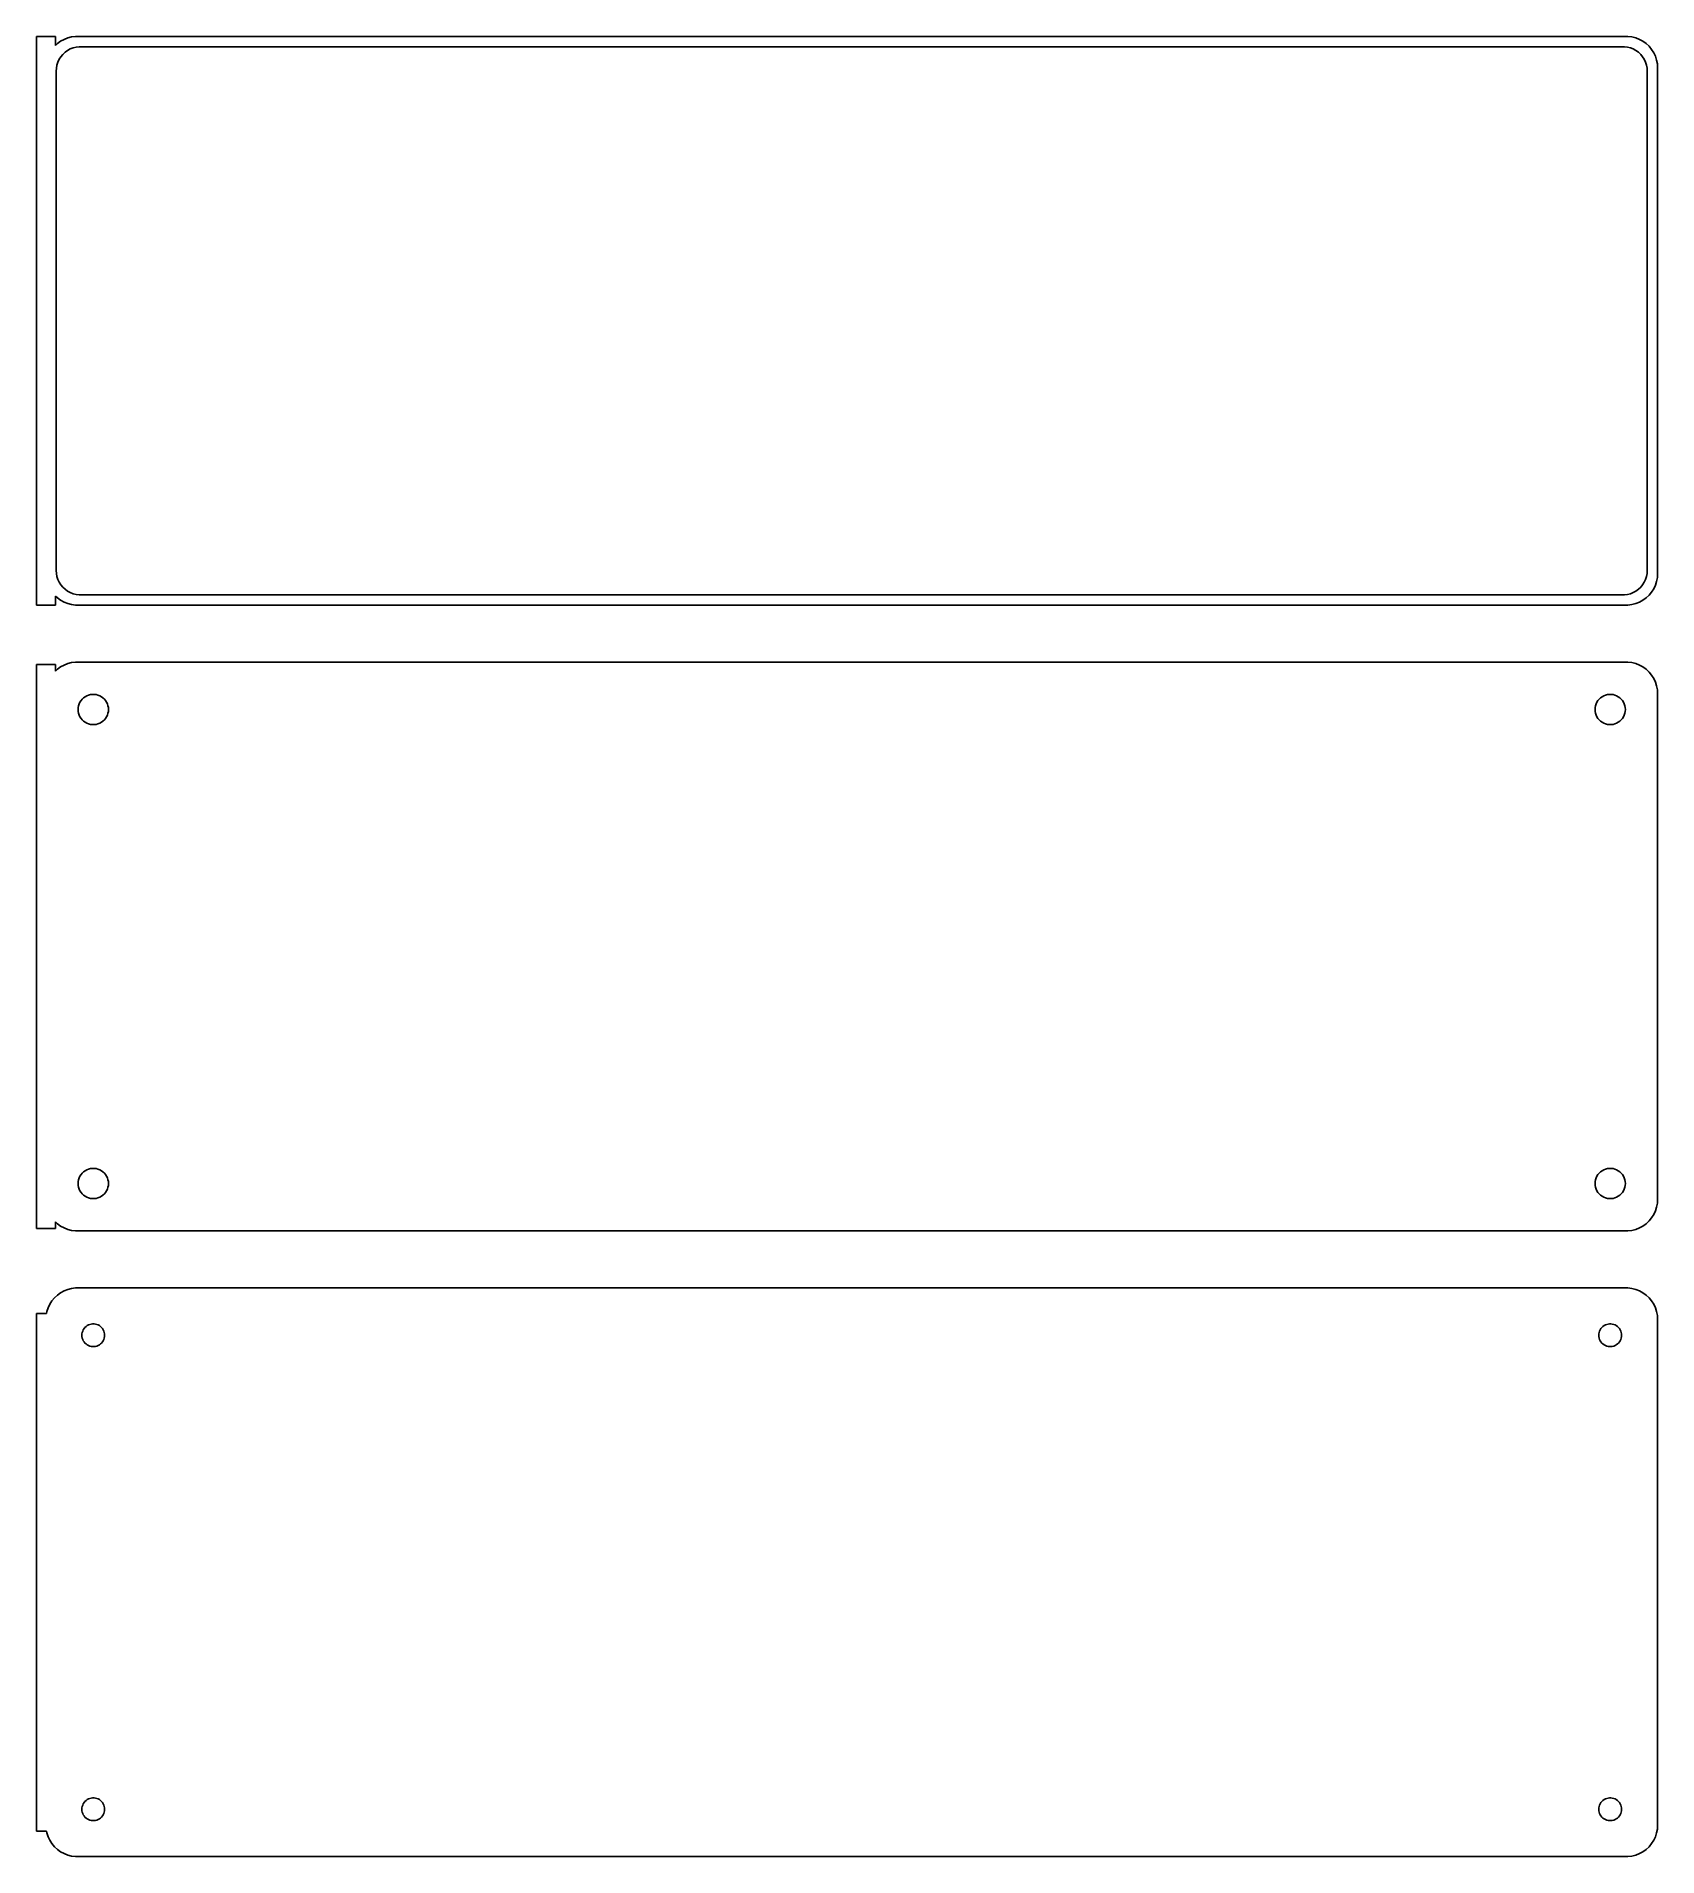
# Model space of a CAD drawing. Header units: metres. Extents: x -129 to 128, y 153 to 441.
import ezdxf

# ---------------------------------------------------------------- set-up
doc = ezdxf.new("R2010")
doc.units = ezdxf.units.M

msp = doc.modelspace()

# ---------------------------------------------------------------- linework, layer by layer
for p, q in [((-126, 440.99), (-129, 440.99)), ((-129, 440.99), (-129, 351.01)), ((-126, 439.559), (-126, 440.99)), ((-124.045, 440.755), (-124.629, 440.524)), ((-123.437, 440.911), (-124.045, 440.755)), ((-122.814, 440.99), (-123.437, 440.911)), ((122.814, 440.99), (-122.814, 440.99)), ((123.437, 440.911), (122.814, 440.99)), ((124.045, 440.755), (123.437, 440.911)), ((124.629, 440.524), (124.045, 440.755)), ((-125.687, 439.853), (-126, 439.559)), ((-125.179, 440.222), (-125.687, 439.853)), ((-125.394, 437.366), (-125.133, 437.776)), ((-124.629, 440.524), (-125.179, 440.222)), ((-125.133, 437.776), (-124.823, 438.151)), ((-124.823, 438.151), (-124.469, 438.484)), ((-124.469, 438.484), (-124.075, 438.77)), ((-124.075, 438.77), (-123.649, 439.004)), ((-123.649, 439.004), (-123.197, 439.183)), ((-123.197, 439.183), (-122.726, 439.304)), ((-122.726, 439.304), (-122.243, 439.365)), ((-122.243, 439.365), (122.243, 439.365)), ((122.243, 439.365), (122.726, 439.304)), ((122.726, 439.304), (123.197, 439.183)), ((123.197, 439.183), (123.649, 439.004)), ((123.649, 439.004), (124.075, 438.77)), ((124.075, 438.77), (124.469, 438.484)), ((124.469, 438.484), (124.823, 438.151)), ((125.179, 440.222), (124.629, 440.524)), ((124.823, 438.151), (125.133, 437.776)), ((125.133, 437.776), (125.394, 437.366)), ((125.687, 439.853), (125.179, 440.222)), ((126.145, 439.423), (125.687, 439.853)), ((126.545, 438.939), (126.145, 439.423)), ((126.882, 438.409), (126.545, 438.939)), ((127.149, 437.841), (126.882, 438.409)), ((127.343, 437.243), (127.149, 437.841)), ((-125.873, 435.5), (-125.842, 435.985)), ((-125.873, 356.5), (-125.873, 435.5)), ((-125.842, 435.985), (-125.751, 436.463)), ((-125.751, 436.463), (-125.601, 436.926)), ((-125.601, 436.926), (-125.394, 437.366)), ((125.394, 437.366), (125.601, 436.926)), ((125.601, 436.926), (125.751, 436.463)), ((125.751, 436.463), (125.842, 435.985)), ((125.842, 435.985), (125.873, 435.5)), ((125.873, 435.5), (125.873, 356.5)), ((127.461, 436.627), (127.343, 437.243)), ((127.5, 436), (127.461, 436.627)), ((127.5, 356), (127.5, 436)), ((-125.842, 356.015), (-125.873, 356.5)), ((-125.751, 355.537), (-125.842, 356.015)), ((-125.601, 355.074), (-125.751, 355.537)), ((-125.394, 354.634), (-125.601, 355.074)), ((-125.133, 354.224), (-125.394, 354.634)), ((-124.823, 353.849), (-125.133, 354.224)), ((125.133, 354.224), (124.823, 353.849)), ((125.394, 354.634), (125.133, 354.224)), ((125.601, 355.074), (125.394, 354.634)), ((125.751, 355.537), (125.601, 355.074)), ((125.842, 356.015), (125.751, 355.537)), ((125.873, 356.5), (125.842, 356.015)), ((127.149, 354.159), (127.343, 354.757)), ((127.343, 354.757), (127.461, 355.373)), ((127.461, 355.373), (127.5, 356)), ((-126, 352.441), (-125.687, 352.147)), ((-126, 351.01), (-126, 352.441)), ((-125.687, 352.147), (-125.179, 351.778)), ((-125.179, 351.778), (-124.629, 351.476)), ((-124.469, 353.516), (-124.823, 353.849)), ((-124.629, 351.476), (-124.045, 351.245)), ((-124.075, 353.23), (-124.469, 353.516)), ((-123.649, 352.996), (-124.075, 353.23)), ((-123.197, 352.817), (-123.649, 352.996)), ((-122.726, 352.696), (-123.197, 352.817)), ((-122.243, 352.635), (-122.726, 352.696)), ((122.243, 352.635), (-122.243, 352.635)), ((122.726, 352.696), (122.243, 352.635)), ((123.197, 352.817), (122.726, 352.696)), ((123.649, 352.996), (123.197, 352.817)), ((124.075, 353.23), (123.649, 352.996)), ((124.045, 351.245), (124.629, 351.476)), ((124.469, 353.516), (124.075, 353.23)), ((124.823, 353.849), (124.469, 353.516)), ((124.629, 351.476), (125.179, 351.778)), ((125.179, 351.778), (125.687, 352.147)), ((125.687, 352.147), (126.145, 352.577)), ((126.145, 352.577), (126.545, 353.061)), ((126.545, 353.061), (126.882, 353.591)), ((126.882, 353.591), (127.149, 354.159)), ((-129, 351.01), (-126, 351.01)), ((-124.045, 351.245), (-123.437, 351.089)), ((-123.437, 351.089), (-122.814, 351.01)), ((-122.814, 351.01), (122.814, 351.01)), ((122.814, 351.01), (123.437, 351.089)), ((123.437, 351.089), (124.045, 351.245)), ((-126, 341.615), (-129, 341.615)), ((-129, 341.615), (-129, 252.385)), ((-126, 340.559), (-126, 341.615)), ((-125.687, 340.853), (-126, 340.559)), ((-125.179, 341.222), (-125.687, 340.853)), ((-124.629, 341.524), (-125.179, 341.222)), ((-124.045, 341.755), (-124.629, 341.524)), ((-123.437, 341.911), (-124.045, 341.755)), ((-122.814, 341.99), (-123.437, 341.911)), ((122.814, 341.99), (-122.814, 341.99)), ((123.437, 341.911), (122.814, 341.99)), ((124.045, 341.755), (123.437, 341.911)), ((124.629, 341.524), (124.045, 341.755)), ((125.179, 341.222), (124.629, 341.524)), ((125.687, 340.853), (125.179, 341.222)), ((126.145, 340.423), (125.687, 340.853)), ((126.545, 339.939), (126.145, 340.423)), ((126.882, 339.409), (126.545, 339.939)), ((127.149, 338.841), (126.882, 339.409)), ((127.343, 338.243), (127.149, 338.841)), ((127.461, 337.627), (127.343, 338.243)), ((127.5, 337), (127.461, 337.627)), ((127.5, 257), (127.5, 337)), ((-122.4, 334.5), (-122.381, 334.801)), ((-122.381, 334.199), (-122.4, 334.5)), ((-122.381, 334.801), (-122.325, 335.097)), ((-122.325, 333.903), (-122.381, 334.199)), ((-122.325, 335.097), (-122.231, 335.383)), ((-122.231, 335.383), (-122.103, 335.656)), ((-122.103, 335.656), (-121.942, 335.911)), ((-121.942, 335.911), (-121.75, 336.143)), ((-121.75, 336.143), (-121.53, 336.349)), ((-121.53, 336.349), (-121.286, 336.526)), ((-121.286, 336.526), (-121.022, 336.672)), ((-121.022, 336.672), (-120.742, 336.783)), ((-120.742, 336.783), (-120.45, 336.857)), ((-120.45, 336.857), (-120.151, 336.895)), ((-120.151, 336.895), (-119.849, 336.895)), ((-119.849, 336.895), (-119.55, 336.857)), ((-119.55, 336.857), (-119.258, 336.783)), ((-119.258, 336.783), (-118.978, 336.672)), ((-118.978, 336.672), (-118.714, 336.526)), ((-118.714, 336.526), (-118.47, 336.349)), ((-118.47, 336.349), (-118.25, 336.143)), ((-118.25, 336.143), (-118.058, 335.911)), ((-118.058, 335.911), (-117.897, 335.656)), ((-117.897, 335.656), (-117.769, 335.383)), ((-117.769, 335.383), (-117.675, 335.097)), ((-117.675, 335.097), (-117.619, 334.801)), ((-117.619, 334.199), (-117.675, 333.903)), ((-117.619, 334.801), (-117.6, 334.5)), ((-117.6, 334.5), (-117.619, 334.199)), ((117.6, 334.5), (117.619, 334.801)), ((117.619, 334.199), (117.6, 334.5)), ((117.619, 334.801), (117.675, 335.097)), ((117.675, 333.903), (117.619, 334.199)), ((117.675, 335.097), (117.769, 335.383)), ((117.769, 335.383), (117.897, 335.656)), ((117.897, 335.656), (118.058, 335.911)), ((118.058, 335.911), (118.25, 336.143)), ((118.25, 336.143), (118.47, 336.349)), ((118.47, 336.349), (118.714, 336.526)), ((118.714, 336.526), (118.978, 336.672)), ((118.978, 336.672), (119.258, 336.783)), ((119.258, 336.783), (119.55, 336.857)), ((119.55, 336.857), (119.849, 336.895)), ((119.849, 336.895), (120.151, 336.895)), ((120.151, 336.895), (120.45, 336.857)), ((120.45, 336.857), (120.742, 336.783)), ((120.742, 336.783), (121.022, 336.672)), ((121.022, 336.672), (121.286, 336.526)), ((121.286, 336.526), (121.53, 336.349)), ((121.53, 336.349), (121.75, 336.143)), ((121.75, 336.143), (121.942, 335.911)), ((121.942, 335.911), (122.103, 335.656)), ((122.103, 335.656), (122.231, 335.383)), ((122.231, 335.383), (122.325, 335.097)), ((122.325, 335.097), (122.381, 334.801)), ((122.381, 334.199), (122.325, 333.903)), ((122.381, 334.801), (122.4, 334.5)), ((122.4, 334.5), (122.381, 334.199)), ((-122.231, 333.617), (-122.325, 333.903)), ((-122.103, 333.344), (-122.231, 333.617)), ((-121.942, 333.089), (-122.103, 333.344)), ((-121.75, 332.857), (-121.942, 333.089)), ((-121.53, 332.651), (-121.75, 332.857)), ((-121.286, 332.474), (-121.53, 332.651)), ((-121.022, 332.328), (-121.286, 332.474)), ((-120.742, 332.217), (-121.022, 332.328)), ((-120.45, 332.143), (-120.742, 332.217)), ((-120.151, 332.105), (-120.45, 332.143)), ((-119.849, 332.105), (-120.151, 332.105)), ((-119.55, 332.143), (-119.849, 332.105)), ((-119.258, 332.217), (-119.55, 332.143)), ((-118.978, 332.328), (-119.258, 332.217)), ((-118.714, 332.474), (-118.978, 332.328)), ((-118.47, 332.651), (-118.714, 332.474)), ((-118.25, 332.857), (-118.47, 332.651)), ((-118.058, 333.089), (-118.25, 332.857)), ((-117.897, 333.344), (-118.058, 333.089)), ((-117.769, 333.617), (-117.897, 333.344)), ((-117.675, 333.903), (-117.769, 333.617)), ((117.769, 333.617), (117.675, 333.903)), ((117.897, 333.344), (117.769, 333.617)), ((118.058, 333.089), (117.897, 333.344)), ((118.25, 332.857), (118.058, 333.089)), ((118.47, 332.651), (118.25, 332.857)), ((118.714, 332.474), (118.47, 332.651)), ((118.978, 332.328), (118.714, 332.474)), ((119.258, 332.217), (118.978, 332.328)), ((119.55, 332.143), (119.258, 332.217)), ((119.849, 332.105), (119.55, 332.143)), ((120.151, 332.105), (119.849, 332.105)), ((120.45, 332.143), (120.151, 332.105)), ((120.742, 332.217), (120.45, 332.143)), ((121.022, 332.328), (120.742, 332.217)), ((121.286, 332.474), (121.022, 332.328)), ((121.53, 332.651), (121.286, 332.474)), ((121.75, 332.857), (121.53, 332.651)), ((121.942, 333.089), (121.75, 332.857)), ((122.103, 333.344), (121.942, 333.089)), ((122.231, 333.617), (122.103, 333.344)), ((122.325, 333.903), (122.231, 333.617)), ((-122.4, 259.5), (-122.381, 259.801)), ((-122.381, 259.199), (-122.4, 259.5)), ((-122.381, 259.801), (-122.325, 260.097)), ((-122.325, 258.903), (-122.381, 259.199)), ((-122.325, 260.097), (-122.231, 260.383)), ((-122.231, 260.383), (-122.103, 260.656)), ((-122.103, 260.656), (-121.942, 260.911)), ((-121.942, 260.911), (-121.75, 261.143)), ((-121.75, 261.143), (-121.53, 261.349)), ((-121.53, 261.349), (-121.286, 261.526)), ((-121.286, 261.526), (-121.022, 261.672)), ((-121.022, 261.672), (-120.742, 261.783)), ((-120.742, 261.783), (-120.45, 261.857)), ((-120.45, 261.857), (-120.151, 261.895)), ((-120.151, 261.895), (-119.849, 261.895)), ((-119.849, 261.895), (-119.55, 261.857)), ((-119.55, 261.857), (-119.258, 261.783)), ((-119.258, 261.783), (-118.978, 261.672)), ((-118.978, 261.672), (-118.714, 261.526)), ((-118.714, 261.526), (-118.47, 261.349)), ((-118.47, 261.349), (-118.25, 261.143)), ((-118.25, 261.143), (-118.058, 260.911)), ((-118.058, 260.911), (-117.897, 260.656)), ((-117.897, 260.656), (-117.769, 260.383)), ((-117.769, 260.383), (-117.675, 260.097)), ((-117.675, 260.097), (-117.619, 259.801)), ((-117.619, 259.199), (-117.675, 258.903)), ((-117.619, 259.801), (-117.6, 259.5)), ((-117.6, 259.5), (-117.619, 259.199)), ((117.6, 259.5), (117.619, 259.801)), ((117.619, 259.199), (117.6, 259.5)), ((117.619, 259.801), (117.675, 260.097)), ((117.675, 258.903), (117.619, 259.199)), ((117.675, 260.097), (117.769, 260.383)), ((117.769, 260.383), (117.897, 260.656)), ((117.897, 260.656), (118.058, 260.911)), ((118.058, 260.911), (118.25, 261.143)), ((118.25, 261.143), (118.47, 261.349)), ((118.47, 261.349), (118.714, 261.526)), ((118.714, 261.526), (118.978, 261.672)), ((118.978, 261.672), (119.258, 261.783)), ((119.258, 261.783), (119.55, 261.857)), ((119.55, 261.857), (119.849, 261.895)), ((119.849, 261.895), (120.151, 261.895)), ((120.151, 261.895), (120.45, 261.857)), ((120.45, 261.857), (120.742, 261.783)), ((120.742, 261.783), (121.022, 261.672)), ((121.022, 261.672), (121.286, 261.526)), ((121.286, 261.526), (121.53, 261.349)), ((121.53, 261.349), (121.75, 261.143)), ((121.75, 261.143), (121.942, 260.911)), ((121.942, 260.911), (122.103, 260.656)), ((122.103, 260.656), (122.231, 260.383)), ((122.231, 260.383), (122.325, 260.097)), ((122.325, 260.097), (122.381, 259.801)), ((122.381, 259.199), (122.325, 258.903)), ((122.381, 259.801), (122.4, 259.5)), ((122.4, 259.5), (122.381, 259.199)), ((-122.231, 258.617), (-122.325, 258.903)), ((-122.103, 258.344), (-122.231, 258.617)), ((-121.942, 258.089), (-122.103, 258.344)), ((-121.75, 257.857), (-121.942, 258.089)), ((-121.53, 257.651), (-121.75, 257.857)), ((-121.286, 257.474), (-121.53, 257.651)), ((-121.022, 257.328), (-121.286, 257.474)), ((-120.742, 257.217), (-121.022, 257.328)), ((-120.45, 257.143), (-120.742, 257.217)), ((-120.151, 257.105), (-120.45, 257.143)), ((-119.849, 257.105), (-120.151, 257.105)), ((-119.55, 257.143), (-119.849, 257.105)), ((-119.258, 257.217), (-119.55, 257.143)), ((-118.978, 257.328), (-119.258, 257.217)), ((-118.714, 257.474), (-118.978, 257.328)), ((-118.47, 257.651), (-118.714, 257.474)), ((-118.25, 257.857), (-118.47, 257.651)), ((-118.058, 258.089), (-118.25, 257.857)), ((-117.897, 258.344), (-118.058, 258.089)), ((-117.769, 258.617), (-117.897, 258.344)), ((-117.675, 258.903), (-117.769, 258.617)), ((117.769, 258.617), (117.675, 258.903)), ((117.897, 258.344), (117.769, 258.617)), ((118.058, 258.089), (117.897, 258.344)), ((118.25, 257.857), (118.058, 258.089)), ((118.47, 257.651), (118.25, 257.857)), ((118.714, 257.474), (118.47, 257.651)), ((118.978, 257.328), (118.714, 257.474)), ((119.258, 257.217), (118.978, 257.328)), ((119.55, 257.143), (119.258, 257.217)), ((119.849, 257.105), (119.55, 257.143)), ((120.151, 257.105), (119.849, 257.105)), ((120.45, 257.143), (120.151, 257.105)), ((120.742, 257.217), (120.45, 257.143)), ((121.022, 257.328), (120.742, 257.217)), ((121.286, 257.474), (121.022, 257.328)), ((121.53, 257.651), (121.286, 257.474)), ((121.75, 257.857), (121.53, 257.651)), ((121.942, 258.089), (121.75, 257.857)), ((122.103, 258.344), (121.942, 258.089)), ((122.231, 258.617), (122.103, 258.344)), ((122.325, 258.903), (122.231, 258.617)), ((127.343, 255.757), (127.461, 256.373)), ((127.461, 256.373), (127.5, 257)), ((-126, 252.385), (-126, 253.441)), ((-126, 253.441), (-125.687, 253.147)), ((125.687, 253.147), (126.145, 253.577)), ((126.145, 253.577), (126.545, 254.061)), ((126.545, 254.061), (126.882, 254.591)), ((126.882, 254.591), (127.149, 255.159)), ((127.149, 255.159), (127.343, 255.757)), ((-129, 252.385), (-126, 252.385)), ((-125.687, 253.147), (-125.179, 252.778)), ((-125.179, 252.778), (-124.629, 252.476)), ((-124.629, 252.476), (-124.045, 252.245)), ((-124.045, 252.245), (-123.437, 252.089)), ((-123.437, 252.089), (-122.814, 252.01)), ((-122.814, 252.01), (122.814, 252.01)), ((122.814, 252.01), (123.437, 252.089)), ((123.437, 252.089), (124.045, 252.245)), ((124.045, 252.245), (124.629, 252.476)), ((124.629, 252.476), (125.179, 252.778)), ((125.179, 252.778), (125.687, 253.147)), ((-125.179, 242.222), (-125.687, 241.853)), ((-124.629, 242.524), (-125.179, 242.222)), ((-124.045, 242.755), (-124.629, 242.524)), ((-123.437, 242.911), (-124.045, 242.755)), ((-122.814, 242.99), (-123.437, 242.911)), ((122.814, 242.99), (-122.814, 242.99)), ((123.437, 242.911), (122.814, 242.99)), ((124.045, 242.755), (123.437, 242.911)), ((124.629, 242.524), (124.045, 242.755)), ((125.179, 242.222), (124.629, 242.524)), ((125.687, 241.853), (125.179, 242.222)), ((-127.343, 239.243), (-127.4, 238.944)), ((-127.149, 239.841), (-127.343, 239.243)), ((-126.882, 240.409), (-127.149, 239.841)), ((-126.545, 240.939), (-126.882, 240.409)), ((-126.145, 241.423), (-126.545, 240.939)), ((-125.687, 241.853), (-126.145, 241.423)), ((126.145, 241.423), (125.687, 241.853)), ((126.545, 240.939), (126.145, 241.423)), ((126.882, 240.409), (126.545, 240.939)), ((127.149, 239.841), (126.882, 240.409)), ((127.343, 239.243), (127.149, 239.841)), ((127.461, 238.627), (127.343, 239.243)), ((-127.4, 238.944), (-129, 238.944)), ((-129, 238.944), (-129, 157.056)), ((-121.743, 235.948), (-121.674, 236.163)), ((-121.674, 236.163), (-121.577, 236.367)), ((-121.577, 236.367), (-121.456, 236.558)), ((-121.456, 236.558), (-121.312, 236.732)), ((-121.312, 236.732), (-121.147, 236.887)), ((-121.147, 236.887), (-120.964, 237.02)), ((-120.964, 237.02), (-120.766, 237.129)), ((-120.766, 237.129), (-120.556, 237.212)), ((-120.556, 237.212), (-120.337, 237.268)), ((-120.337, 237.268), (-120.113, 237.296)), ((-120.113, 237.296), (-119.887, 237.296)), ((-119.887, 237.296), (-119.663, 237.268)), ((-119.663, 237.268), (-119.444, 237.212)), ((-119.444, 237.212), (-119.234, 237.129)), ((-119.234, 237.129), (-119.036, 237.02)), ((-119.036, 237.02), (-118.853, 236.887)), ((-118.853, 236.887), (-118.688, 236.732)), ((-118.688, 236.732), (-118.544, 236.558)), ((-118.544, 236.558), (-118.423, 236.367)), ((-118.423, 236.367), (-118.326, 236.163)), ((-118.326, 236.163), (-118.257, 235.948)), ((118.257, 235.948), (118.326, 236.163)), ((118.326, 236.163), (118.423, 236.367)), ((118.423, 236.367), (118.544, 236.558)), ((118.544, 236.558), (118.688, 236.732)), ((118.688, 236.732), (118.853, 236.887)), ((118.853, 236.887), (119.036, 237.02)), ((119.036, 237.02), (119.234, 237.129)), ((119.234, 237.129), (119.444, 237.212)), ((119.444, 237.212), (119.663, 237.268)), ((119.663, 237.268), (119.887, 237.296)), ((119.887, 237.296), (120.113, 237.296)), ((120.113, 237.296), (120.337, 237.268)), ((120.337, 237.268), (120.556, 237.212)), ((120.556, 237.212), (120.766, 237.129)), ((120.766, 237.129), (120.964, 237.02)), ((120.964, 237.02), (121.147, 236.887)), ((121.147, 236.887), (121.312, 236.732)), ((121.312, 236.732), (121.456, 236.558)), ((121.456, 236.558), (121.577, 236.367)), ((121.577, 236.367), (121.674, 236.163)), ((121.674, 236.163), (121.743, 235.948)), ((127.5, 238), (127.461, 238.627)), ((127.5, 158), (127.5, 238)), ((-121.8, 235.5), (-121.786, 235.726)), ((-121.786, 235.274), (-121.8, 235.5)), ((-121.786, 235.726), (-121.743, 235.948)), ((-121.743, 235.052), (-121.786, 235.274)), ((-121.674, 234.837), (-121.743, 235.052)), ((-121.577, 234.633), (-121.674, 234.837)), ((-121.456, 234.442), (-121.577, 234.633)), ((-121.312, 234.268), (-121.456, 234.442)), ((-121.147, 234.113), (-121.312, 234.268)), ((-120.964, 233.98), (-121.147, 234.113)), ((-120.766, 233.871), (-120.964, 233.98)), ((-120.556, 233.788), (-120.766, 233.871)), ((-120.337, 233.732), (-120.556, 233.788)), ((-120.113, 233.704), (-120.337, 233.732)), ((-119.887, 233.704), (-120.113, 233.704)), ((-119.663, 233.732), (-119.887, 233.704)), ((-119.444, 233.788), (-119.663, 233.732)), ((-119.234, 233.871), (-119.444, 233.788)), ((-119.036, 233.98), (-119.234, 233.871)), ((-118.853, 234.113), (-119.036, 233.98)), ((-118.688, 234.268), (-118.853, 234.113)), ((-118.544, 234.442), (-118.688, 234.268)), ((-118.423, 234.633), (-118.544, 234.442)), ((-118.326, 234.837), (-118.423, 234.633)), ((-118.257, 235.052), (-118.326, 234.837)), ((-118.257, 235.948), (-118.214, 235.726)), ((-118.214, 235.274), (-118.257, 235.052)), ((-118.214, 235.726), (-118.2, 235.5)), ((-118.2, 235.5), (-118.214, 235.274)), ((118.2, 235.5), (118.214, 235.726)), ((118.214, 235.274), (118.2, 235.5)), ((118.214, 235.726), (118.257, 235.948)), ((118.257, 235.052), (118.214, 235.274)), ((118.326, 234.837), (118.257, 235.052)), ((118.423, 234.633), (118.326, 234.837)), ((118.544, 234.442), (118.423, 234.633)), ((118.688, 234.268), (118.544, 234.442)), ((118.853, 234.113), (118.688, 234.268)), ((119.036, 233.98), (118.853, 234.113)), ((119.234, 233.871), (119.036, 233.98)), ((119.444, 233.788), (119.234, 233.871)), ((119.663, 233.732), (119.444, 233.788)), ((119.887, 233.704), (119.663, 233.732)), ((120.113, 233.704), (119.887, 233.704)), ((120.337, 233.732), (120.113, 233.704)), ((120.556, 233.788), (120.337, 233.732)), ((120.766, 233.871), (120.556, 233.788)), ((120.964, 233.98), (120.766, 233.871)), ((121.147, 234.113), (120.964, 233.98)), ((121.312, 234.268), (121.147, 234.113)), ((121.456, 234.442), (121.312, 234.268)), ((121.577, 234.633), (121.456, 234.442)), ((121.674, 234.837), (121.577, 234.633)), ((121.743, 235.052), (121.674, 234.837)), ((121.743, 235.948), (121.786, 235.726)), ((121.786, 235.274), (121.743, 235.052)), ((121.786, 235.726), (121.8, 235.5)), ((121.8, 235.5), (121.786, 235.274)), ((-121.674, 161.163), (-121.577, 161.367)), ((-121.577, 161.367), (-121.456, 161.558)), ((-121.456, 161.558), (-121.312, 161.732)), ((-121.312, 161.732), (-121.147, 161.887)), ((-121.147, 161.887), (-120.964, 162.02)), ((-120.964, 162.02), (-120.766, 162.129)), ((-120.766, 162.129), (-120.556, 162.212)), ((-120.556, 162.212), (-120.337, 162.268)), ((-120.337, 162.268), (-120.113, 162.296)), ((-120.113, 162.296), (-119.887, 162.296)), ((-119.887, 162.296), (-119.663, 162.268)), ((-119.663, 162.268), (-119.444, 162.212)), ((-119.444, 162.212), (-119.234, 162.129)), ((-119.234, 162.129), (-119.036, 162.02)), ((-119.036, 162.02), (-118.853, 161.887)), ((-118.853, 161.887), (-118.688, 161.732)), ((-118.688, 161.732), (-118.544, 161.558)), ((-118.544, 161.558), (-118.423, 161.367)), ((-118.423, 161.367), (-118.326, 161.163)), ((118.326, 161.163), (118.423, 161.367)), ((118.423, 161.367), (118.544, 161.558)), ((118.544, 161.558), (118.688, 161.732)), ((118.688, 161.732), (118.853, 161.887)), ((118.853, 161.887), (119.036, 162.02)), ((119.036, 162.02), (119.234, 162.129)), ((119.234, 162.129), (119.444, 162.212)), ((119.444, 162.212), (119.663, 162.268)), ((119.663, 162.268), (119.887, 162.296)), ((119.887, 162.296), (120.113, 162.296)), ((120.113, 162.296), (120.337, 162.268)), ((120.337, 162.268), (120.556, 162.212)), ((120.556, 162.212), (120.766, 162.129)), ((120.766, 162.129), (120.964, 162.02)), ((120.964, 162.02), (121.147, 161.887)), ((121.147, 161.887), (121.312, 161.732)), ((121.312, 161.732), (121.456, 161.558)), ((121.456, 161.558), (121.577, 161.367)), ((121.577, 161.367), (121.674, 161.163)), ((-121.8, 160.5), (-121.786, 160.726)), ((-121.786, 160.274), (-121.8, 160.5)), ((-121.786, 160.726), (-121.743, 160.948)), ((-121.743, 160.052), (-121.786, 160.274)), ((-121.743, 160.948), (-121.674, 161.163)), ((-121.674, 159.837), (-121.743, 160.052)), ((-121.577, 159.633), (-121.674, 159.837)), ((-121.456, 159.442), (-121.577, 159.633)), ((-121.312, 159.268), (-121.456, 159.442)), ((-121.147, 159.113), (-121.312, 159.268)), ((-120.964, 158.98), (-121.147, 159.113)), ((-120.766, 158.871), (-120.964, 158.98)), ((-120.556, 158.788), (-120.766, 158.871)), ((-120.337, 158.732), (-120.556, 158.788)), ((-120.113, 158.704), (-120.337, 158.732)), ((-119.887, 158.704), (-120.113, 158.704)), ((-119.663, 158.732), (-119.887, 158.704)), ((-119.444, 158.788), (-119.663, 158.732)), ((-119.234, 158.871), (-119.444, 158.788)), ((-119.036, 158.98), (-119.234, 158.871)), ((-118.853, 159.113), (-119.036, 158.98)), ((-118.688, 159.268), (-118.853, 159.113)), ((-118.544, 159.442), (-118.688, 159.268)), ((-118.423, 159.633), (-118.544, 159.442)), ((-118.326, 159.837), (-118.423, 159.633)), ((-118.326, 161.163), (-118.257, 160.948)), ((-118.257, 160.052), (-118.326, 159.837)), ((-118.257, 160.948), (-118.214, 160.726)), ((-118.214, 160.274), (-118.257, 160.052)), ((-118.214, 160.726), (-118.2, 160.5)), ((-118.2, 160.5), (-118.214, 160.274)), ((118.2, 160.5), (118.214, 160.726)), ((118.214, 160.274), (118.2, 160.5)), ((118.214, 160.726), (118.257, 160.948)), ((118.257, 160.052), (118.214, 160.274)), ((118.257, 160.948), (118.326, 161.163)), ((118.326, 159.837), (118.257, 160.052)), ((118.423, 159.633), (118.326, 159.837)), ((118.544, 159.442), (118.423, 159.633)), ((118.688, 159.268), (118.544, 159.442)), ((118.853, 159.113), (118.688, 159.268)), ((119.036, 158.98), (118.853, 159.113)), ((119.234, 158.871), (119.036, 158.98)), ((119.444, 158.788), (119.234, 158.871)), ((119.663, 158.732), (119.444, 158.788)), ((119.887, 158.704), (119.663, 158.732)), ((120.113, 158.704), (119.887, 158.704)), ((120.337, 158.732), (120.113, 158.704)), ((120.556, 158.788), (120.337, 158.732)), ((120.766, 158.871), (120.556, 158.788)), ((120.964, 158.98), (120.766, 158.871)), ((121.147, 159.113), (120.964, 158.98)), ((121.312, 159.268), (121.147, 159.113)), ((121.456, 159.442), (121.312, 159.268)), ((121.577, 159.633), (121.456, 159.442)), ((121.674, 159.837), (121.577, 159.633)), ((121.674, 161.163), (121.743, 160.948)), ((121.743, 160.052), (121.674, 159.837)), ((121.743, 160.948), (121.786, 160.726)), ((121.786, 160.274), (121.743, 160.052)), ((121.786, 160.726), (121.8, 160.5)), ((121.8, 160.5), (121.786, 160.274)), ((-129, 157.056), (-127.4, 157.056)), ((-127.4, 157.056), (-127.343, 156.757)), ((-127.343, 156.757), (-127.149, 156.159)), ((-127.149, 156.159), (-126.882, 155.591)), ((-126.882, 155.591), (-126.545, 155.061)), ((126.545, 155.061), (126.882, 155.591)), ((126.882, 155.591), (127.149, 156.159)), ((127.149, 156.159), (127.343, 156.757)), ((127.343, 156.757), (127.461, 157.373)), ((127.461, 157.373), (127.5, 158)), ((-126.545, 155.061), (-126.145, 154.577)), ((-126.145, 154.577), (-125.687, 154.147)), ((-125.687, 154.147), (-125.179, 153.778)), ((-125.179, 153.778), (-124.629, 153.476)), ((-124.629, 153.476), (-124.045, 153.245)), ((-124.045, 153.245), (-123.437, 153.089)), ((-123.437, 153.089), (-122.814, 153.01)), ((-122.814, 153.01), (122.814, 153.01)), ((122.814, 153.01), (123.437, 153.089)), ((123.437, 153.089), (124.045, 153.245)), ((124.045, 153.245), (124.629, 153.476)), ((124.629, 153.476), (125.179, 153.778)), ((125.179, 153.778), (125.687, 154.147)), ((125.687, 154.147), (126.145, 154.577)), ((126.145, 154.577), (126.545, 155.061))]:
    msp.add_line(p, q)

doc.saveas('drawing.dxf')
